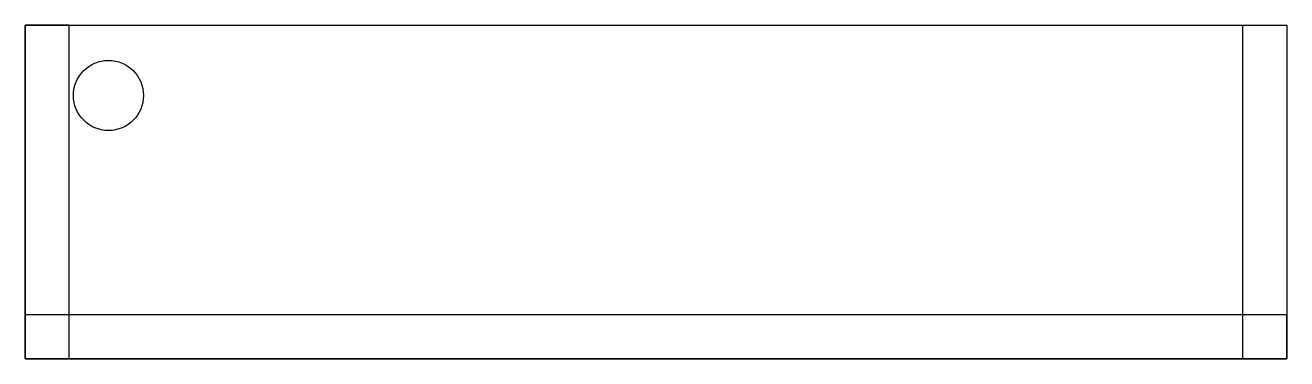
# Model space of a CAD drawing. Header units: millimetres. Extents: x 0 to 144, y 0 to 38.
import ezdxf

# ---------------------------------------------------------------- set-up
doc = ezdxf.new("R2010")
doc.units = ezdxf.units.MM
doc.layers.get('0').update_dxf_attribs({"linetype": 'CONTINUOUS'})

msp = doc.modelspace()

# ---------------------------------------------------------------- linework, layer by layer
for p, q in [((5, 38), (0, 38)), ((0, 38), (0, 0)), ((5, 0), (5, 38)), ((139, 0), (139, 38)), ((139, 38), (144, 38)), ((144, 38), (144, 0)), ((144, 5), (0, 5)), ((0, 5), (0, 0)), ((144, 0), (144, 5)), ((0, 0), (144, 0)), ((0, 0), (5, 0)), ((144, 0), (139, 0))]:
    msp.add_line(p, q)
msp.add_lwpolyline([(0, 38), (144, 38), (144, 0), (0, 0)], close=True)
msp.add_circle((9.5, 30), 4)

doc.saveas('drawing.dxf')
